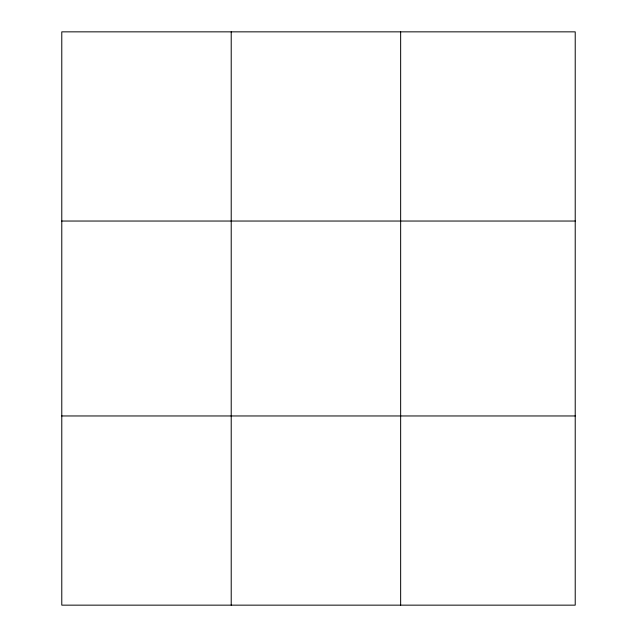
<?xml version="1.0" encoding="UTF-8"?>
<svg xmlns="http://www.w3.org/2000/svg" width="637" height="637" viewBox="0 0 637 637"><rect width="100%" height="100%" fill="white"/><g stroke="black" fill="none" stroke-linecap="round" stroke-linejoin="round"><path stroke-width="0.96" d="M231.215 605.15L231.215 31.85M400.649 605.15L400.649 31.85M575.219 221.039L575.219 31.85L61.781 31.85L61.781 605.15L575.219 605.15L575.219 221.039L61.781 221.039M61.781 415.961L575.219 415.961"/></g></svg>
